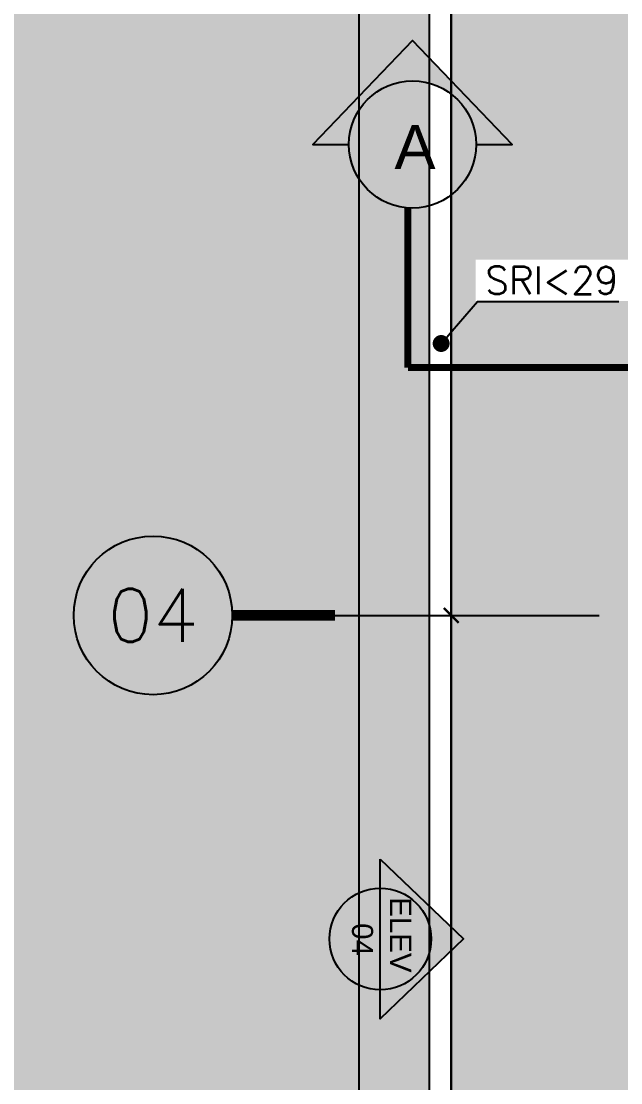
# Model space of a CAD drawing. Header units: centimetres. Extents: x -3744 to 3813, y -6963 to 3597.
# Drawn here: x -2013 to -1730, y 1252 to 1754 of the extents above; entities that cross this region are included whole.
import ezdxf
from ezdxf.enums import TextEntityAlignment as Align

# ---------------------------------------------------------------- set-up
doc = ezdxf.new("R2010")
doc.units = ezdxf.units.CM
doc.header["$LTSCALE"] = 100
doc.header["$MEASUREMENT"] = 0
for name, pattern in [('GRID$0$GRID$0$XREF GRID$0$GRIDS$0$CENTER', [2, 1.25, -0.25, 0.25, -0.25]), ('XREF CUTTING LINES$0$ACAD_ISO10W100', [18, 12, -3, 0, -3]), ('XREF CUTTING LINES$0$DASHDOT', [1, 0.5, -0.25, 0, -0.25])]:
    doc.linetypes.add(name, pattern=pattern)
for name, color, linetype in [('A0-01 FLOOR PLANS$0$WALL-01', 7, 'Continuous'), ('A0-01 FLOOR PLANS$0$WINDOW', 1, 'Continuous'), ('GRID$0$DIM IN', 1, 'Continuous'), ('GRID$0$XREF GRID', 11, 'GRID$0$GRID$0$XREF GRID$0$GRIDS$0$CENTER'), ('SOURROUNDING$0$DIM IN', 1, 'Continuous'), ('SOURROUNDING$0$HATCH', 8, 'Continuous'), ('SOURROUNDING$0$KERBSTONE', 11, 'Continuous'), ('WALL-03', 2, 'Continuous'), ('XREF CUTTING LINES$0$ELEV', 2, 'XREF CUTTING LINES$0$ACAD_ISO10W100'), ('XREF CUTTING LINES$0$SECTION LINE', 6, 'XREF CUTTING LINES$0$DASHDOT'), ('XREF CUTTING LINES$0$WALL SECT LINE', 6, 'XREF CUTTING LINES$0$DASHDOT')]:
    doc.layers.add(name, color=color, linetype=linetype)
doc.layers.add('SOURROUNDING$0$HAT', color=8, linetype='Continuous', lineweight=9)
doc.styles.add('GRID$0$GRID$0$XREF GRID$0$GRIDS$0$18', font='romans.shx', dxfattribs={"width": 0.85, "height": 15})
doc.styles.add('GRID$0$ROMANS', font='romans')
doc.styles.add('SOURROUNDING$0$22', font='romans.shx')
doc.styles.add('XREF CUTTING LINES$0$ART', font='arial.ttf')
doc.styles.add('XREF CUTTING LINES$0$ART-PS-1', font='arial.ttf', dxfattribs={"height": 20})
doc.dimstyles.new('GRID$0$AS-17-100', dxfattribs={"dimtxt": 14, "dimasz": 7, "dimexe": 10, "dimexo": 25, "dimgap": 6, "dimtad": 1, "dimtoh": 1, "dimdec": 0, "dimdsep": 46, "dimtxsty": 'GRID$0$ROMANS', "dimblk1": 'GRID$0$_ARCHTICK', "dimblk2": 'GRID$0$_ARCHTICK', "dimsah": 1, "dimcen": 25, "dimdle": 10, "dimclrd": 1, "dimclre": 1, "dimclrt": 2, "dimadec": 0, "dimazin": 0, "dimtfac": 1, "dimtdec": 0, "dimtofl": 0, "dimtmove": 2, "dimatfit": 3, "dimldrblk": 'GRID$0$_ARCHTICK', "dimfxl": 1, "dimtolj": 1, "dimtzin": 0, "dimarcsym": 0})

# ---------------------------------------------------------------- blocks, each defined once
blk = doc.blocks.new('SOURROUNDING$0$_Dot')
at = {"color": 0, "linetype": 'ByBlock', "lineweight": -2}
blk.add_line((-0.5, 0), (-1, 0), dxfattribs=at)
at = {"color": 0, "linetype": 'ByBlock', "const_width": 0.5}
blk.add_lwpolyline([(-0.25, 0, 1), (0.25, 0, 1)], format="xyb", close=True, dxfattribs=at)
blk = doc.blocks.new('XREF CUTTING LINES')
at = {"layer": 'XREF CUTTING LINES$0$ELEV'}
h = blk.add_hatch(color=251, dxfattribs=at)
edge = h.paths.add_edge_path()
edge.add_line((-1948.315637287776, 1322.673402435821), (-1948.315637287776, 1309.050706248334))
edge.add_ellipse((-1948.315637287776, 1284.984180463422), major_axis=(17.01760358211501, -17.01760358211501), ratio=0.9999999999999889, start_angle=-45.000000000000284, end_angle=134.9999999999997, ccw=False)
edge.add_line((-1948.315637287776, 1260.917654678502), (-1948.315637287776, 1247.294958491))
edge.add_line((-1948.315637287776, 1247.294958491007), (-1908.933402010779, 1284.98418046343))
edge.add_line((-1908.933402010779, 1284.984180463429), (-1948.315637287776, 1322.67340243582))
at = {"layer": 'XREF CUTTING LINES$0$SECTION LINE'}
h = blk.add_hatch(color=251, dxfattribs=at)
edge = h.paths.add_edge_path()
edge.add_line((-1885.968603661774, 1660.685805011528), (-1902.996973896133, 1660.685805011528))
edge.add_ellipse((-1933.080131127273, 1660.685805011528), major_axis=(-21.27200447764378, 21.27200447764375), ratio=0.9999999999999887, start_angle=225.0000000000003, end_angle=405.0000000000003)
edge.add_line((-1963.163288358422, 1660.685805011528), (-1980.191658592791, 1660.685805011528))
edge.add_line((-1980.191658592791, 1660.685805011528), (-1933.080131127263, 1709.913599107773))
edge.add_line((-1933.080131127273, 1709.913599107774), (-1885.968603661774, 1660.685805011529))
at = {"layer": 'XREF CUTTING LINES$0$ELEV', "color": 2, "linetype": 'Continuous'}
blk.add_line((-1948.315637287777, 1260.917654678505), (-1948.315637287777, 1309.050706248337), dxfattribs=at)
for points in [[(-1948.315637287776, 1322.673402435828), (-1908.933402010779, 1284.984180463429), (-1948.315637287776, 1247.294958491015), (-1948.315637287776, 1260.917654678505)], [(-1948.315637287776, 1309.050706248337), (-1948.315637287776, 1322.673402435828)]]:
    blk.add_lwpolyline(points, dxfattribs=at)
blk.add_circle((-1948.315637287776, 1284.984180463422), 24.06652578491579, dxfattribs=at)
at = {"layer": 'XREF CUTTING LINES$0$SECTION LINE', "color": 2, "linetype": 'Continuous'}
blk.add_lwpolyline([(-1902.996973896133, 1660.685805011528), (-1885.968603661765, 1660.685805011528), (-1933.080131127273, 1709.913599107774), (-1980.191658592791, 1660.685805011528), (-1963.163288358422, 1660.685805011528)], dxfattribs=at)
blk.add_circle((-1933.080131127273, 1660.685805011528), 30.08315723114473, dxfattribs=at)
at = {"layer": 'XREF CUTTING LINES$0$WALL SECT LINE', "const_width": 3.317877843354462}
for points in [[(-351.3821494828748, 1630.683430136761), (-351.3821494828748, 1555.157643216722), (-1935.283276804803, 1555.157643216574)], [(-1935.283276804803, 1555.157643216869), (-1935.283276804803, 1630.683430136907)]]:
    blk.add_lwpolyline(points, dxfattribs=at)
at = {"layer": 'XREF CUTTING LINES$0$ELEV', "style": 'XREF CUTTING LINES$0$ART-PS-1'}
for s, p in [('ELEV', (-1938.686986480867, 1286.908318344261)), ('04', (-1956.736241948716, 1284.73753000031))]:
    blk.add_text(s, height=9.953633530063387, rotation=270, dxfattribs=at).set_placement(p, align=Align.MIDDLE_CENTER)
at = {"layer": 'XREF CUTTING LINES$0$SECTION LINE', "color": 2, "style": 'XREF CUTTING LINES$0$ART'}
blk.add_text('A', height=20.90263041312467, dxfattribs=at).set_placement((-1931.897636615068, 1659.476273669651), align=Align.MIDDLE_CENTER)
blk = doc.blocks.new('GRID$0$_ARCHTICK')
at = {"color": 0, "linetype": 'ByBlock', "const_width": 0.15}
blk.add_lwpolyline([(-0.5, -0.5), (0.5, 0.5)], dxfattribs=at)
blk = doc.blocks.new('*D2165')
at = {"layer": 'Defpoints', "color": 0, "transparency": 16777216}
for p in [(-1934.395888290663, 2140.976995210326), (-1934.395888290664, 1438.000000000071), (-1914.75702633421, 1438.000000000071)]:
    blk.add_point(p, dxfattribs=at)
at = {"layer": 'GRID$0$DIM IN', "color": 1, "lineweight": -2, "transparency": 16777216}
for p, q in [((-1914.75702633421, 2150.976995210326), (-1914.75702633421, 1428.000000000071)), ((-1909.395888290663, 2140.976995210326), (-1904.75702633421, 2140.976995210326)), ((-1909.395888290664, 1438.000000000071), (-1904.75702633421, 1438.000000000071))]:
    blk.add_line(p, q, dxfattribs=at)
at = {"layer": 'GRID$0$DIM IN', "color": 1, "lineweight": -2, "transparency": 16777216, "xscale": 7, "yscale": 7, "zscale": 7}
for p, rotation in [((-1914.75702633421, 2140.976995210326), 90), ((-1914.75702633421, 1438.000000000071), 270)]:
    blk.add_blockref('GRID$0$_ARCHTICK', p, dxfattribs=dict(at, rotation=rotation))
at = {"layer": 'GRID$0$DIM IN', "color": 2, "transparency": 16777216, "insert": (-1927.757026334209, 1789.488497605199), "char_height": 14, "attachment_point": 5, "rotation": 90, "style": 'GRID$0$ROMANS'}
blk.add_mtext('\\A1;703', dxfattribs=at)
blk = doc.blocks.new('*D2166')
at = {"layer": 'Defpoints', "color": 0, "transparency": 16777216}
for p in [(-1934.395888290664, 1438.000000000071), (-1934.395888290664, 815.5000000000418), (-1914.757026334211, 815.5000000000418)]:
    blk.add_point(p, dxfattribs=at)
at = {"layer": 'GRID$0$DIM IN', "color": 1, "lineweight": -2, "transparency": 16777216}
for p, q in [((-1914.757026334211, 1448.000000000071), (-1914.757026334211, 805.5000000000418)), ((-1909.395888290664, 1438.000000000071), (-1904.757026334211, 1438.000000000071)), ((-1909.395888290664, 815.5000000000418), (-1904.757026334211, 815.5000000000418))]:
    blk.add_line(p, q, dxfattribs=at)
at = {"layer": 'GRID$0$DIM IN', "color": 1, "lineweight": -2, "transparency": 16777216, "xscale": 7, "yscale": 7, "zscale": 7}
for p, rotation in [((-1914.757026334211, 1438.000000000071), 90), ((-1914.757026334211, 815.5000000000418), 270)]:
    blk.add_blockref('GRID$0$_ARCHTICK', p, dxfattribs=dict(at, rotation=rotation))
at = {"layer": 'GRID$0$DIM IN', "color": 2, "transparency": 16777216, "insert": (-1927.75702633421, 1126.750000000057), "char_height": 14, "attachment_point": 5, "rotation": 90, "style": 'GRID$0$ROMANS'}
blk.add_mtext('\\A1;623', dxfattribs=at)
blk = doc.blocks.new('*D2167')
at = {"layer": 'Defpoints', "color": 0, "transparency": 16777216}
for p in [(-1992.024602752311, 2696.159775922617), (-1958.295544654558, 2696.159775922617), (-1992.024602752312, 815.5000000000421)]:
    blk.add_point(p, dxfattribs=at)
at = {"layer": 'GRID$0$DIM IN', "color": 1, "lineweight": -2, "transparency": 16777216}
for p, q in [((-1958.295544654557, 805.5000000000421), (-1958.295544654558, 2706.159775922617)), ((-1967.024602752311, 2696.159775922617), (-1948.295544654558, 2696.159775922617)), ((-1967.024602752312, 815.5000000000421), (-1948.295544654557, 815.5000000000421))]:
    blk.add_line(p, q, dxfattribs=at)
at = {"layer": 'GRID$0$DIM IN', "color": 1, "lineweight": -2, "transparency": 16777216, "xscale": 7, "yscale": 7, "zscale": 7}
for p, rotation in [((-1958.295544654558, 2696.159775922617), 90), ((-1958.295544654557, 815.5000000000421), 270)]:
    blk.add_blockref('GRID$0$_ARCHTICK', p, dxfattribs=dict(at, rotation=rotation))
at = {"layer": 'GRID$0$DIM IN', "color": 2, "transparency": 16777216, "insert": (-1971.295544654557, 1755.82988796133), "char_height": 14, "attachment_point": 5, "rotation": 90, "style": 'GRID$0$ROMANS'}
blk.add_mtext('\\A1;1881', dxfattribs=at)
blk = doc.blocks.new('GRID')
at = {"layer": 'GRID$0$XREF GRID'}
blk.add_line((-1969.804241438599, 1438.00000000007), (-230.2361929991428, 1438.00000000007), dxfattribs=at)
at = {"layer": 'GRID$0$XREF GRID', "color": 3, "linetype": 'Continuous', "const_width": 5}
blk.add_lwpolyline([(-1969.804241438599, 1438.00000000007), (-2018.356677539373, 1438.000000000052)], dxfattribs=at)
at = {"layer": 'GRID$0$XREF GRID', "color": 3, "linetype": 'Continuous'}
blk.add_circle((-2055.856677539373, 1438.000000000052), 37.5, dxfattribs=at)
at = {"layer": 'GRID$0$XREF GRID', "color": 4, "linetype": 'Continuous', "style": 'GRID$0$GRID$0$XREF GRID$0$GRIDS$0$18'}
blk.add_text('04', height=25, dxfattribs=at).set_placement((-2055.856677539373, 1438.000000000052), align=Align.MIDDLE)
at = {"layer": 'GRID$0$DIM IN'}
for base, p1, p2, picture, middle in [((-1958.295544654558, 2696.159775922617), (-1992.024602752311, 815.5000000000416), (-1992.02460275231, 2696.159775922617), '*D2167', (-1971.295544654557, 1755.82988796133)), ((-1914.75702633421, 1438.000000000071), (-1934.395888290662, 2140.976995210325), (-1934.395888290663, 1438.000000000071), '*D2165', (-1927.757026334209, 1789.488497605199)), ((-1914.757026334211, 815.5000000000418), (-1934.395888290663, 1438.00000000007), (-1934.395888290663, 815.5000000000414), '*D2166', (-1927.75702633421, 1126.750000000057))]:
    dim = blk.add_linear_dim(base=base, p1=p1, p2=p2, angle=90, dimstyle='GRID$0$AS-17-100', dxfattribs=at)
    dim.commit()
    dim.dimension.update_dxf_attribs({"geometry": picture, "text_midpoint": middle})
blk = doc.blocks.new('A0-01 FLOOR PLANS')
at = {"layer": 'A0-01 FLOOR PLANS$0$WALL-01'}
blk.add_blockref('GRID', (0, 0), dxfattribs=at)
at = {"layer": 'A0-01 FLOOR PLANS$0$WINDOW'}
blk.add_blockref('XREF CUTTING LINES', (0, 0), dxfattribs=at)
blk = doc.blocks.new('SOURROUNDING')
at = {"layer": 'SOURROUNDING$0$HAT', "transparency": 33554658}
h = blk.add_hatch(dxfattribs=at)
h.set_pattern_fill('CROSS', color=256, scale=150, angle=90)
h.set_pattern_definition([(90, (0, 0), (-37.5, 37.5), [18.75, -56.25]), (180, (9.375, 9.375), (-37.5, -37.49999999999999), [18.75, -56.25])])
h.paths.add_polyline_path([(-1392.065571825893, 640.0056710339665), (-2418, 639.9943289696406), (-2418, 25.00000000000046), (-1392.065571825893, 25.00000000000003)])
h.paths.add_polyline_path([(-1810.00000000006, 2848.000000000015), (-1810.000000000076, 3028), (-3028, 3027.999999999999), (-3028, 785.0000000017874), (-1819.999999999348, 785.0000000018192), (-1820.000000000057, 1969.719852353662), (-1935.000000000041, 1969.719852353595), (-1935.000000000019, 2521.189775922605), (-1820.000000000025, 2521.189775922629), (-1820.000000000059, 2848.000000000015)])
h.paths.add_polyline_path([(-890.0000000000257, 3028), (-880.0000000000273, 2818.000000000007), (-164.9999999999978, 2818.000000000006), (-174.9999999999961, 2848.000000000013), (-164.999999999995, 2848.000000000014), (-164.9999999998214, 652.9137857794739), (-722.0655717155141, 652.9137891617253), (-722.0655531118957, 25.00000011200814), (-20, 19.99999999999977), (-20.00000000000091, 3028)])
at = {"layer": 'SOURROUNDING$0$KERBSTONE', "lineweight": 13}
h = blk.add_hatch(dxfattribs=at)
h.set_pattern_fill('AR-HBONE', color=252, scale=5, angle=90)
h.set_pattern_definition([(135, (0, 0), (-28.2842712474619, 1.731912112470987e-15), [60, -20]), (225, (-14.142135625, 14.142135625), (-28.2842712474619, 3.9523581617213e-15), [60, -20])])
h.paths.add_polyline_path([(-174.9999999999995, 1001.388733368148), (-180.2372202335287, 999.4018025608985), (-174.9999999999998, 1003.262964355024), (-174.9999999999975, 1910.06746708433), (-189.1883495621125, 1904.684598388356), (-174.9999999999975, 1915.145016474309), (-174.9999999999975, 1965.254414543792), (-177.7862639594871, 1965.570847487486), (-174.9999999999973, 1966.160834471921), (-174.9999999999961, 2515.31407094349), (-190.9484910254077, 2509.26342828679), (-174.9999999999961, 2521.021517783776), (-174.9999999999959, 2569.633347105632), (-179.5464054227816, 2570.14967738592), (-174.9999999999961, 2571.112371539958), (-174.9999999999957, 2808.000000000006), (-890.000000000025, 2808.000000000006), (-890.000000000025, 3028), (-1810.000000000075, 3028), (-1810.000000000024, 2511.189775922623), (-1925.000000000019, 2511.189775922612), (-1925.00000000004, 1979.719852353628), (-1810.000000000056, 1979.719852353628), (-1809.999999999347, 775.0000000018035), (-3028, 775.0000000018031), (-3028, 650.0000000018035), (-2728, 650.0000000018035), (-2447.999999999999, 650.000000001804), (-2428, 650.0000000018035), (-1382.065571825893, 650.0000000018035), (-1382.065571825892, 25.00000000000011), (-1257.585336144932, 25.00000000000011), (-1257.065571825896, 25.00000000316902), (-857.0655718258947, 24.99999999999989), (-732.0659801441941, 25), (-732.065571825893, 667.9999999999965), (-175.0000000000002, 668.000000000032)])
h.paths.add_polyline_path([(-1685, 828.0000000000057), (-1685, 2748.000000000005), (-1220, 2748.000000000005), (-1220, 2193.000000000006), (-890, 2193.000000000006), (-890, 2683.000000000005), (-300, 2683.000000000006), (-300, 788.0000000000057), (-589.9999999999995, 788.0000000000057), (-589.9999999999997, 793.0000000000057), (-817, 793.0000000000055), (-817, 713.0000000000298), (-1286.116348528466, 712.9999999999948), (-1287.5, 828.0000000000058)], flags=16)
h.paths.add_polyline_path([(-1798.226780842823, 1621.662886067414), (-1726.107733223775, 1621.662886067414), (-1726.107733223775, 1641.162886067414), (-1798.226780842823, 1641.162886067414)], flags=16)
h.paths.add_polyline_path([(-1563.971165272614, 2964.650889992762), (-999.200087509995, 2964.650889992762), (-999.200087509995, 3018.338407045968), (-1563.971165272614, 3018.338407045968)], flags=16)
at = {"layer": 'SOURROUNDING$0$HATCH', "color": 1, "linetype": 'Continuous', "ltscale": 15}
blk.add_lwpolyline([(-1809.289692876917, 1607.623208396894), (-1797.330484249466, 1621.435041064913), (-1730.505191011445, 1621.435041064913)], dxfattribs=at)
at = {"layer": 'SOURROUNDING$0$KERBSTONE', "color": 2}
for p, q in [((-1810.000000000056, 1979.719852353628), (-1809.999999999347, 775.0000000018036)), ((-1819.999999999347, 785.0000000018035), (-1820.000000000057, 1969.719852353628))]:
    blk.add_line(p, q, dxfattribs=at)
at = {"layer": 'SOURROUNDING$0$DIM IN'}
blk.add_blockref('A0-01 FLOOR PLANS', (105, 35.00000000000091), dxfattribs=at)
at = {"layer": 'SOURROUNDING$0$HATCH', "color": 1, "linetype": 'Continuous', "ltscale": 15, "xscale": 8, "yscale": 8, "zscale": 8, "rotation": 229.1117954987971}
blk.add_blockref('SOURROUNDING$0$_Dot', (-1814.526374413478, 1601.575302438247), dxfattribs=at)
at = {"layer": 'SOURROUNDING$0$HATCH', "color": 1, "linetype": 'Continuous', "ltscale": 15, "style": 'SOURROUNDING$0$22'}
blk.add_text('SRI<29', height=13, dxfattribs=at).set_placement((-1762.167257033299, 1624.912886067414), align=Align.CENTER)

msp = doc.modelspace()

# ---------------------------------------------------------------- block references
at = {"layer": 'WALL-03'}
msp.add_blockref('SOURROUNDING', (0, 0), dxfattribs=at)

doc.saveas('drawing.dxf')
